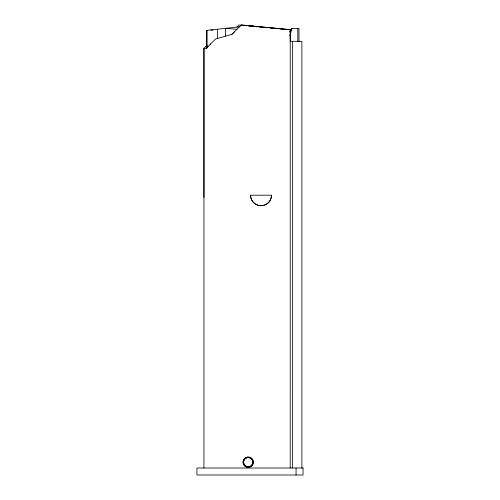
<?xml version="1.0" encoding="UTF-8"?>
<svg xmlns="http://www.w3.org/2000/svg" width="500" height="500" viewBox="0 0 500 500"><rect width="100%" height="100%" fill="white"/><g stroke="black" fill="none" stroke-linecap="round" stroke-linejoin="round"><path stroke-width="0.75" d="M203.95 197.537L203.95 48.319L207.188 45.075M206.863 30.362L206.863 48.094L206.863 30.362L240.056 26.775M206.481 45.781L206.281 48.319L215.606 38.988L231.931 34.325L241.256 25L290.244 29.669L290.219 467.994M271.45 195.206L271.094 197.925A10.494 10.488 -90 0 1 250.831 197.925L250.475 195.206L271.588 195.206A10.494 10.488 -90 0 1 261.1 205.7A10.494 10.488 -90 0 1 250.613 195.206M289.806 35.888L291.969 28.5L298.962 28.5L298.962 41.712M289.606 31.888L291.969 28.5L290.394 30.756M208.031 46.588L206.312 48.319L203.95 48.319L203.95 468M210 44.612L210.637 43.981M236.844 27.075L238.919 25L241.25 25.225M231.931 34.325L234.65 31.606M248.463 25.863L250 25.7L256.856 26.769M236.994 29.294L225.519 28.344L225.519 36.15M243.581 25.444L246.694 25.738M249.025 25.962L252.131 26.256M254.462 26.481L257.575 26.775M259.125 26.925L262.238 27.219M264.569 27.444L267.675 27.738M270.006 27.963L273.119 28.256M275.45 28.481L278.556 28.775M280.113 28.925L283.219 29.219M285.55 29.444L287.881 29.663M241.256 25L290.244 29.669L290.2 41.319L301.881 41.319L301.881 467.994M210.831 29.931L213.006 30.231M297.8 28.5L297.8 41.712M296.05 468.006L296.05 475M292.55 41.319L292.55 467.994M217.356 29.231L217.356 38.569M244.213 464.506A4.662 4.662 0 0 1 247.844 457.531A4.662 4.662 0 0 1 252.631 463.769A4.662 4.662 0 0 1 244.956 465.475M303.044 468.006L196.956 468.006L196.956 475L303.044 475L303.044 468.006M244.606 465.8A5.131 5.125 0 0 0 253.188 463.506A5.131 5.125 0 0 0 246.906 457.225A5.131 5.125 0 0 0 244.606 465.8M245.6 466.619A5.131 5.125 0 0 0 253.294 462.175A5.131 5.125 0 0 0 245.6 457.738A5.131 5.125 0 0 0 245.6 466.619M244.869 465.469A4.662 4.662 0 0 0 252.669 463.381A4.662 4.662 0 0 0 246.956 457.675A4.662 4.662 0 0 0 244.869 465.469"/></g></svg>
